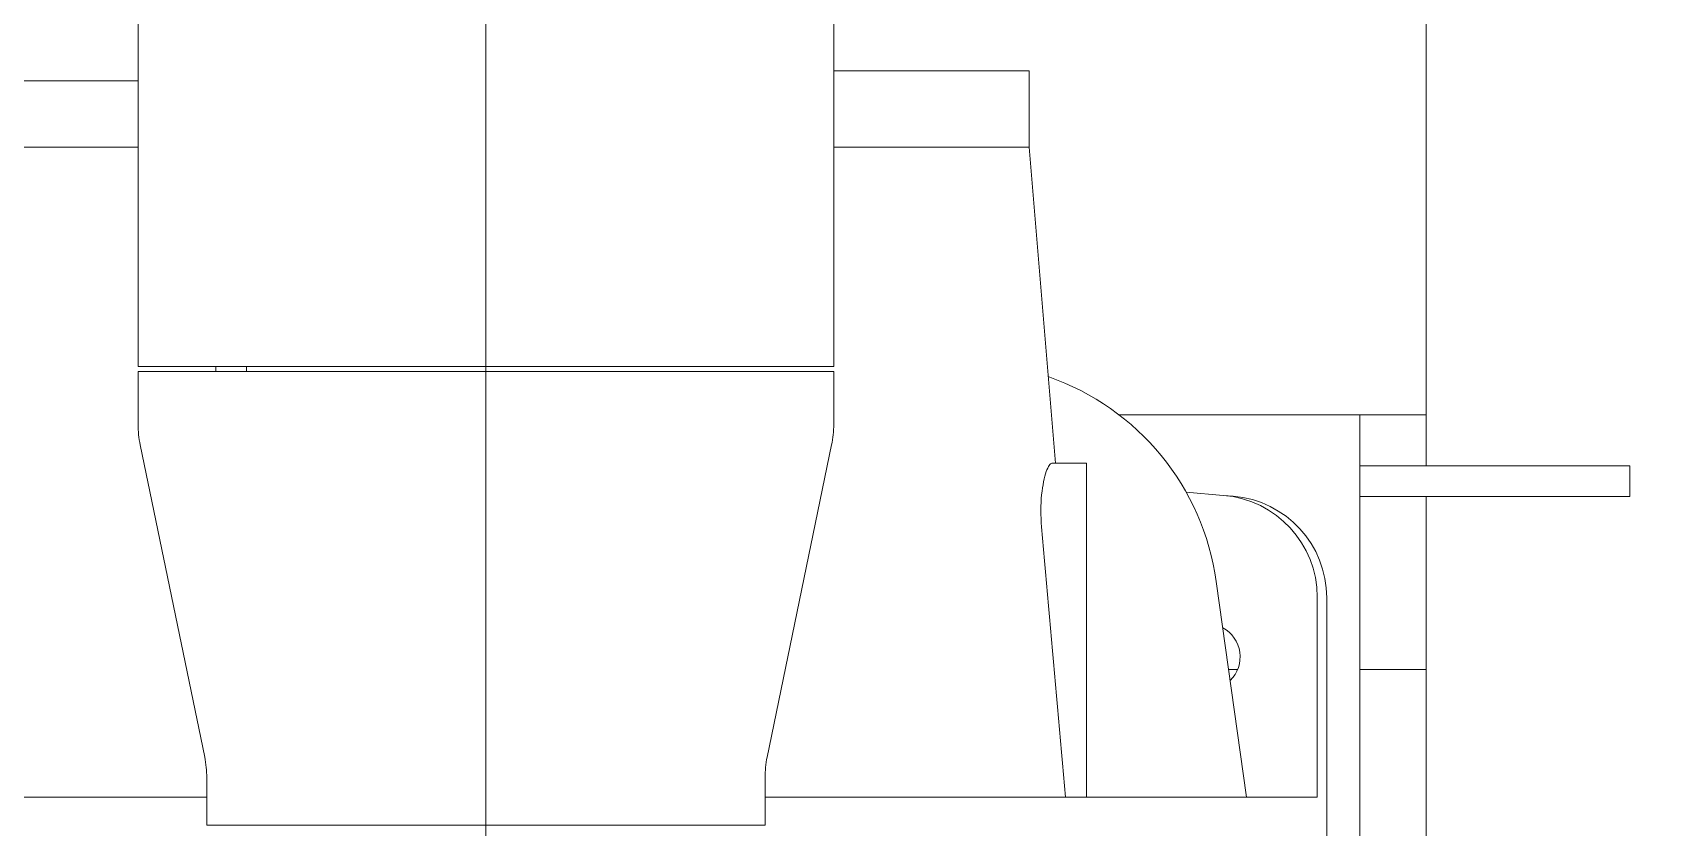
# Model space of a CAD drawing. Extents: x -965262 to 1142518, y -357520 to 71675.
# Drawn here: x -852648 to -852013, y -92390 to -92078 of the extents above; entities that cross this region are included whole.
import ezdxf

# ---------------------------------------------------------------- set-up
doc = ezdxf.new("R2010")
doc.units = 0
doc.header["$LTSCALE"] = 10
doc.layers.get('0').update_dxf_attribs({"linetype": 'CONTINUOUS', "lineweight": 30})
doc.layers.add('Оборудование', color=7, linetype='CONTINUOUS', lineweight=30)

msp = doc.modelspace()

# ---------------------------------------------------------------- hatches: boundary and pattern name
at = {"lineweight": 30, "true_color": 0x1b8828}
h = msp.add_hatch(color=106, dxfattribs=at)
h.dxf.hatch_style = 1
h.paths.add_polyline_path([(-851459.79, -90277.67), (-853359.79, -90277.67), (-853359.79, -94944.84), (-851459.79, -94944.84)])
h.paths.add_polyline_path([(-851559.79, -94844.84), (-853259.79, -94844.84), (-853259.79, -90344.85), (-851559.79, -90344.85)], flags=16)

# ---------------------------------------------------------------- linework, layer by layer
at = {"layer": 'Оборудование', "color": 7, "linetype": 'Continuous', "lineweight": 0}
msp.add_line((-852470.29, -91794.02, -2902.58), (-852470.29, -93102.84, -2902.58), dxfattribs=at)
at = {"layer": 'Оборудование', "color": 7, "lineweight": 0}
for p, q in [((-852606.79, -91988.84, -2902.58), (-852606.79, -92208.84, -2902.58)), ((-852333.79, -91988.84, -2902.58), (-852333.79, -92208.84, -2902.58)), ((-852101.29, -92247.84, -2902.58), (-852101.29, -92034.84, -2902.58)), ((-852257.14, -92092.84, -2902.58), (-852333.79, -92092.84, -2902.58)), ((-852257.14, -92122.84, -2902.58), (-852257.14, -92092.84, -2902.58)), ((-852606.79, -92096.84, -2902.58), (-852662.44, -92096.84, -2902.58)), ((-852606.79, -92122.84, -2902.58), (-852662.44, -92122.84, -2902.58)), ((-852257.14, -92122.84, -2902.58), (-852333.79, -92122.84, -2902.58)), ((-852257.14, -92122.84, -2902.58), (-852246.73, -92246.84, -2902.58)), ((-852606.79, -92208.84, -2902.58), (-852333.79, -92208.84, -2902.58)), ((-852606.79, -92210.84, -2902.58), (-852333.79, -92210.84, -2902.58)), ((-852606.79, -92210.84, -2902.58), (-852606.79, -92231.57, -2902.58)), ((-852576.29, -92208.84, -2902.58), (-852576.29, -92210.84, -2902.58)), ((-852564.29, -92208.84, -2902.58), (-852564.29, -92210.84, -2902.58)), ((-852333.79, -92210.84, -2902.58), (-852333.79, -92231.57, -2902.58)), ((-852221.83, -92227.84, -2902.58), (-852127.29, -92227.84, -2902.58)), ((-852127.29, -92227.84, -2902.58), (-852101.29, -92227.84, -2902.58)), ((-852127.29, -92227.84, -2902.58), (-852127.29, -92937.84, -2902.58)), ((-852101.29, -92227.84, -2902.58), (-852101.29, -92247.84, -2902.58)), ((-852580.67, -92362.17, -2902.58), (-852605.96, -92239.66, -2902.58)), ((-852359.91, -92362.17, -2902.58), (-852334.62, -92239.66, -2902.58)), ((-852249.82, -92248.72, -2902.58), (-852250.1, -92249.39, -2902.58)), ((-852249.54, -92248.15, -2902.58), (-852249.82, -92248.72, -2902.58)), ((-852249.26, -92247.68, -2902.58), (-852249.54, -92248.15, -2902.58)), ((-852248.99, -92247.31, -2902.58), (-852249.26, -92247.68, -2902.58)), ((-852248.72, -92247.05, -2902.58), (-852248.99, -92247.31, -2902.58)), ((-852248.46, -92246.89, -2902.58), (-852248.72, -92247.05, -2902.58)), ((-852248.21, -92246.84, -2902.58), (-852248.46, -92246.89, -2902.58)), ((-852234.64, -92246.84, -2902.58), (-852248.21, -92246.84, -2902.58)), ((-852234.64, -92271.84, -2902.58), (-852234.64, -92246.84, -2902.58)), ((-852021.29, -92247.84, -2902.58), (-852127.29, -92247.84, -2902.58)), ((-852021.29, -92247.84, -2902.58), (-852021.29, -92259.84, -2902.58)), ((-852251.65, -92255.28, -2902.58), (-852251.85, -92256.54, -2902.58)), ((-852251.42, -92254.09, -2902.58), (-852251.65, -92255.28, -2902.58)), ((-852251.18, -92252.98, -2902.58), (-852251.42, -92254.09, -2902.58)), ((-852250.92, -92251.95, -2902.58), (-852251.18, -92252.98, -2902.58)), ((-852250.66, -92251.01, -2902.58), (-852250.92, -92251.95, -2902.58)), ((-852250.38, -92250.15, -2902.58), (-852250.66, -92251.01, -2902.58)), ((-852250.1, -92249.39, -2902.58), (-852250.38, -92250.15, -2902.58)), ((-852252.31, -92260.71, -2902.58), (-852252.4, -92262.2, -2902.58)), ((-852252.18, -92259.26, -2902.58), (-852252.31, -92260.71, -2902.58)), ((-852252.03, -92257.87, -2902.58), (-852252.18, -92259.26, -2902.58)), ((-852251.85, -92256.54, -2902.58), (-852252.03, -92257.87, -2902.58)), ((-852180.88, -92259.46, -2902.58), (-852195.47, -92258.24, -2902.58)), ((-852177.03, -92259.78, -2902.58), (-852180.88, -92259.46, -2902.58)), ((-852127.29, -92259.84, -2902.58), (-852021.29, -92259.84, -2902.58)), ((-852101.29, -92905.84, -2902.58), (-852101.29, -92259.84, -2902.58)), ((-852101.29, -92259.84, -2902.58), (-852101.29, -92327.84, -2902.58)), ((-852252.46, -92263.75, -2902.58), (-852252.48, -92265.32, -2902.58)), ((-852252.48, -92265.32, -2902.58), (-852252.47, -92266.93, -2902.58)), ((-852252.47, -92266.93, -2902.58), (-852252.42, -92268.56, -2902.58)), ((-852252.4, -92262.2, -2902.58), (-852252.46, -92263.75, -2902.58)), ((-852252.42, -92268.56, -2902.58), (-852252.33, -92270.19, -2902.58)), ((-852252.33, -92270.19, -2902.58), (-852252.2, -92271.84, -2902.58)), ((-852252.2, -92271.84, -2902.58), (-852251.81, -92276.25, -2902.58)), ((-852234.64, -92271.84, -2902.58), (-852234.64, -92377.84, -2902.58)), ((-852251.81, -92276.25, -2902.58), (-852251.42, -92280.67, -2902.58)), ((-852251.42, -92280.67, -2902.58), (-852251.02, -92285.09, -2902.58)), ((-852251.02, -92285.09, -2902.58), (-852250.63, -92289.5, -2902.58)), ((-852250.63, -92289.5, -2902.58), (-852250.24, -92293.92, -2902.58)), ((-852171.75, -92377.84, -2902.58), (-852183.63, -92293.29, -2902.58)), ((-852250.24, -92293.92, -2902.58), (-852249.85, -92298.34, -2902.58)), ((-852249.85, -92298.34, -2902.58), (-852249.46, -92302.75, -2902.58)), ((-852144.01, -92377.84, -2902.58), (-852144.01, -92299.34, -2902.58)), ((-852140.29, -92447.34, -2902.58), (-852140.29, -92299.65, -2902.58)), ((-852249.46, -92302.75, -2902.58), (-852249.06, -92307.17, -2902.58)), ((-852249.06, -92307.17, -2902.58), (-852248.67, -92311.59, -2902.58)), ((-852248.67, -92311.59, -2902.58), (-852248.28, -92316, -2902.58)), ((-852248.28, -92316, -2902.58), (-852247.89, -92320.42, -2902.58)), ((-852247.89, -92320.42, -2902.58), (-852247.5, -92324.84, -2902.58)), ((-852247.5, -92324.84, -2902.58), (-852247.11, -92329.25, -2902.58)), ((-852247.11, -92329.25, -2902.58), (-852246.72, -92333.67, -2902.58)), ((-852175.29, -92327.84, -2902.58), (-852178.78, -92327.84, -2902.58)), ((-852101.29, -92327.84, -2902.58), (-852127.29, -92327.84, -2902.58)), ((-852246.72, -92333.67, -2902.58), (-852246.33, -92338.09, -2902.58)), ((-852246.33, -92338.09, -2902.58), (-852245.94, -92342.5, -2902.58)), ((-852245.94, -92342.5, -2902.58), (-852245.55, -92346.92, -2902.58)), ((-852245.55, -92346.92, -2902.58), (-852245.15, -92351.34, -2902.58)), ((-852245.15, -92351.34, -2902.58), (-852244.76, -92355.75, -2902.58)), ((-852244.76, -92355.75, -2902.58), (-852244.37, -92360.17, -2902.58)), ((-852244.37, -92360.17, -2902.58), (-852243.98, -92364.59, -2902.58)), ((-852243.98, -92364.59, -2902.58), (-852243.59, -92369, -2902.58)), ((-852243.59, -92369, -2902.58), (-852243.2, -92373.42, -2902.58)), ((-852579.84, -92370.26, -2902.58), (-852579.84, -92388.84, -2902.58)), ((-852360.74, -92370.26, -2902.58), (-852360.74, -92388.84, -2902.58)), ((-852243.2, -92373.42, -2902.58), (-852242.81, -92377.84, -2902.58)), ((-852781.99, -92377.84, -2902.58), (-852638.27, -92377.84, -2902.58)), ((-852638.27, -92377.84, -2902.58), (-852579.84, -92377.84, -2902.58)), ((-852360.74, -92377.84, -2902.58), (-852302.32, -92377.84, -2902.58)), ((-852302.32, -92377.84, -2902.58), (-852158.59, -92377.84, -2902.58)), ((-852144.01, -92377.84, -2902.58), (-852158.59, -92377.84, -2902.58)), ((-852579.84, -92388.84, -2902.58), (-852360.74, -92388.84, -2902.58))]:
    msp.add_line(p, q, dxfattribs=at)
for centre, radius, start, end in [((-852282.66, -92307.21, -2902.58), 100, 8, 70.68468), ((-852566.79, -92231.57, -2902.58), 40, 180, 191.66707), ((-852373.79, -92231.57, -2902.58), 40, 348.33293, 0), ((-852187.29, -92322.84, -2902.58), 13, 314.50753, 61.49247), ((-852619.84, -92370.26, -2902.58), 40, 0, 11.66707), ((-852320.74, -92370.26, -2902.58), 40, 168.33293, 180)]:
    msp.add_arc(centre, radius, start, end, dxfattribs=at)
for centre, major_axis, ratio, start_param, end_param in [((-852184.22, -92299.32, -2902.58), (-40.16, 2.12), 0.994705, 3.194075, 4.681847), ((-852180.35, -92299.64, -2902.58), (-39.92, 3.33), 0.998584, 3.224617, 4.712389)]:
    msp.add_ellipse(centre, major_axis=major_axis, ratio=ratio, start_param=start_param, end_param=end_param, dxfattribs=at)

doc.saveas('drawing.dxf')
